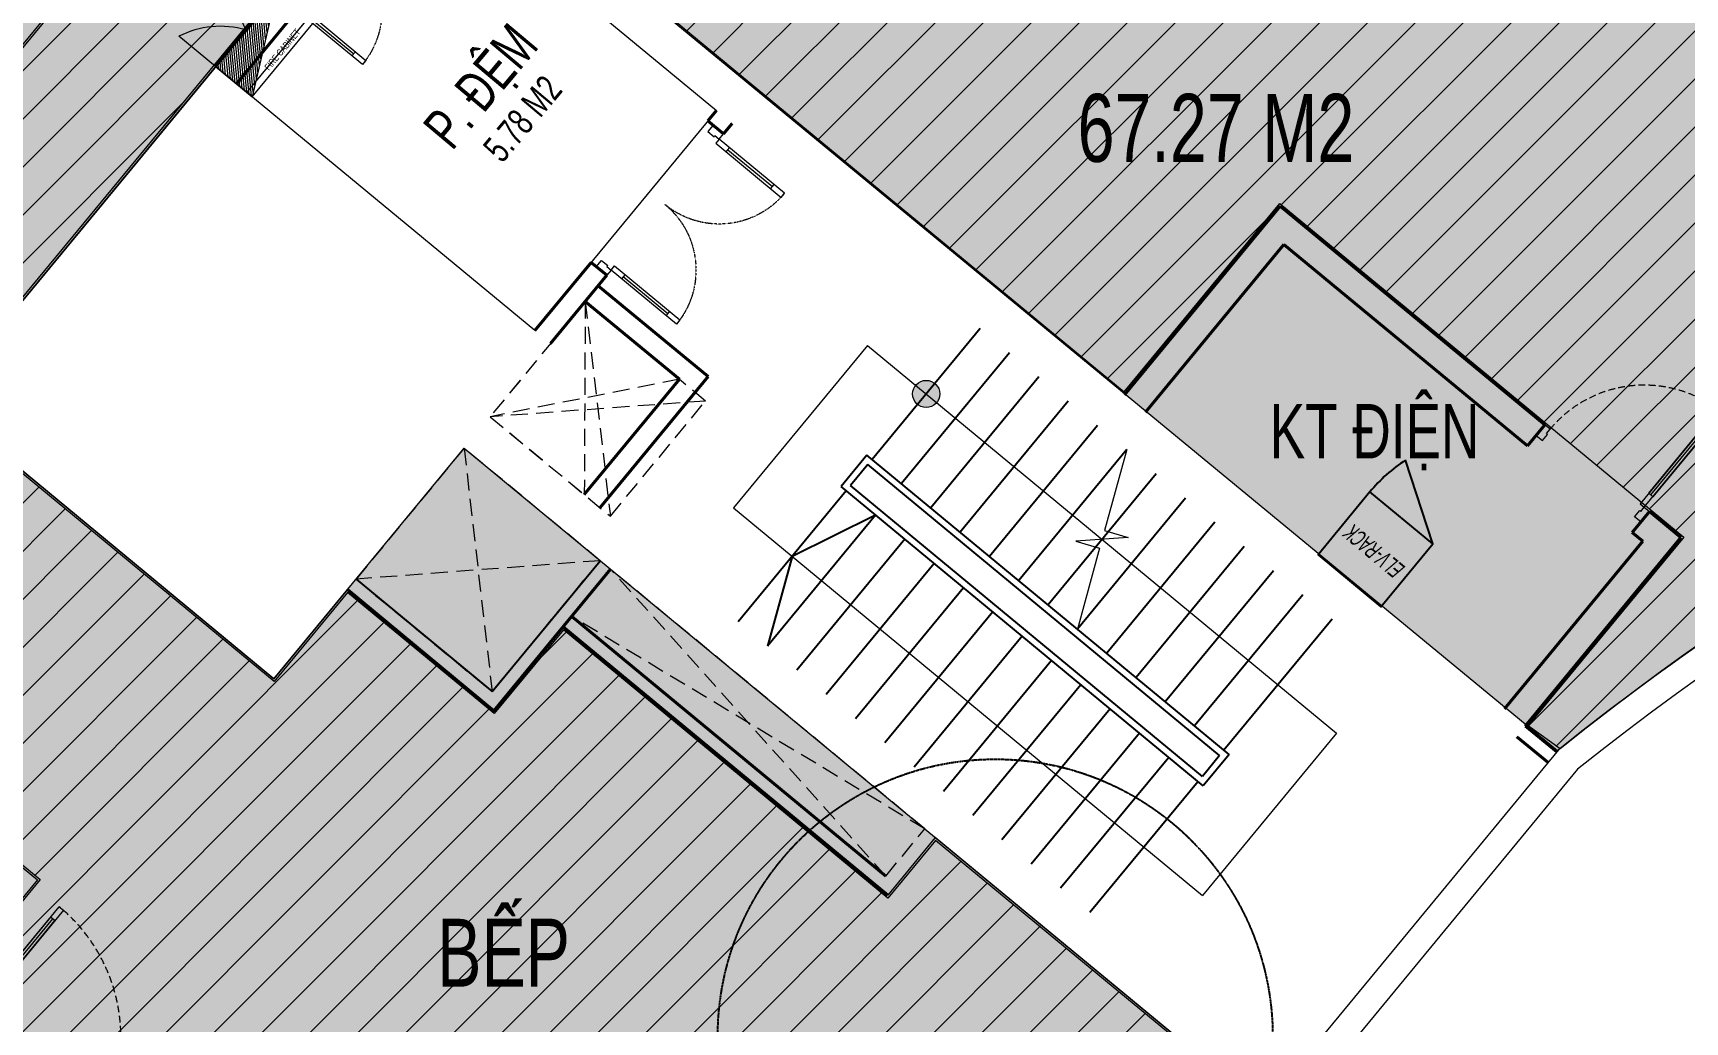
# Model space of a CAD drawing. Header units: millimetres. Extents: x -11451263 to 11578383104, y -507 to 1450429.
# Drawn here: x 12650349 to 12662515, y 1096928 to 1104205 of the extents above; entities that cross this region are included whole.
import ezdxf
from ezdxf.enums import TextEntityAlignment as Align

# ---------------------------------------------------------------- set-up
doc = ezdxf.new("R2010")
doc.units = ezdxf.units.MM
doc.header["$MEASUREMENT"] = 0
for name, pattern in [('CENTER2', [1.125, 0.75, -0.125, 0.125, -0.125]), ('DASH2-1', [3, 2, -1]), ('HIDDEN', [0.375, 0.25, -0.125]), ('HIDDEN2', [0.1875, 0.125, -0.0625]), ('Xref_ST_MBDV Cot vach 30.7.2022$0$HIDDEN', [0.375, 0.25, -0.125])]:
    doc.linetypes.add(name, pattern=pattern)
doc.layers.get('0').update_dxf_attribs({"linetype": 'CONTINUOUS', "lineweight": 13})
doc.layers.get('Defpoints').update_dxf_attribs({"color": 5, "linetype": 'CONTINUOUS', "lineweight": 13})
for name, color, linetype, lineweight in [('CUA', 37, 'CONTINUOUS', 13), ('DO DIEN TICH THONG THUY', 141, 'CONTINUOUS', 13), ('KT-Chu viet', 255, 'CONTINUOUS', 20), ('KT-Kich thuoc', 159, 'CONTINUOUS', 18), ('KT-lomo nuoc', 3, 'HIDDEN', 5), ('KT-Net cat', 1, 'CONTINUOUS', 40), ('KT-Net cua', 87, 'CONTINUOUS', 9), ('KT-Net manh', 251, 'CONTINUOUS', 13), ('KT-Net thay', 7, 'CONTINUOUS', 25), ('KT-Net to mau', 159, 'CONTINUOUS', 18), ('SPE-MEP-Fire', 10, 'CONTINUOUS', 0), ('SPE-MEP-HVAC', 140, 'CONTINUOUS', 0)]:
    doc.layers.add(name, color=color, linetype=linetype, lineweight=lineweight)
for name, color, linetype in [('KT-KT', 1, 'CONTINUOUS'), ('KT-Text', 7, 'CONTINUOUS'), ('NDT Thoat nuoc rua', 3, 'CENTER2'), ('SPE-MEP-E-SLAB TEXT', 6, 'CONTINUOUS'), ('SPE-MEP-Electric', 2, 'CONTINUOUS'), ('SPE-MEP-Updated-22 07 22', 7, 'CONTINUOUS')]:
    doc.layers.add(name, color=color, linetype=linetype)
doc.styles.add('Arial', font='arial.ttf')
doc.styles.add('Xref_ST_MBDV Cot vach 30.7.2022$0$Arial', font='arial.ttf', dxfattribs={"width": 0.7})
pattern_1 = [(45, (0, 0), (-176.7766952966369, 176.7766952966369), [])]

# ---------------------------------------------------------------- blocks, each defined once
blk = doc.blocks.new('thangbo3')
at = {"layer": 'KT-Net manh'}
h = blk.add_hatch(color=256, dxfattribs=at)
edge = h.paths.add_edge_path(flags=0)
edge.add_arc((1765.531575514004, -26414.81687336601), 99.99999999995292, 270.0000553393896, 630.0000553393896)
blk.add_hatch(color=256, dxfattribs=at).paths.add_polyline_path([(1670.42589403037, -26383.91526579205), (1670.425953730009, -26445.71866466291), (1706.753128422424, -26495.7186295744), (1765.53167209588, -26514.8168733744), (1824.310178881511, -26495.71851602942), (1860.63725698553, -26445.71848094091), (1860.637197284028, -26383.91508207936), (1824.31002259627, -26333.91511716228), (1765.531478929333, -26314.81687336694), (1706.752972139046, -26333.91523070354)], flags=0)
for p, q in [((1205.531575491652, -26414.8168732943), (1205.531575191766, -27964.8168729404)), ((1205.531575491652, -26414.81687329337), (5685.531575484201, -26414.81687415671)), ((5685.531575484201, -26414.81687415671), (5685.531575184315, -27964.81687380653)), ((1205.531575190835, -27964.81687293947), (5685.531575186178, -27964.81687380653))]:
    blk.add_line(p, q, dxfattribs=at)
blk.add_lwpolyline([(3165.531575600617, -25789.81687384658), (3417.531575496309, -26352.31687373575), (3585.531575510278, -26282.31687376555), (3305.531575456262, -26547.3168736808), (3473.531575475819, -26477.31687371153), (3725.531575361267, -27039.81687358301)], dxfattribs=at)
blk.add_circle((1765.531575482339, -26414.81687340047), 99.99999999995293, dxfattribs=at)
at = {"layer": 'KT-Net thay'}
for p, q in [((1765.531575602479, -25789.81687363517), (1765.531575360335, -27039.8168732794)), ((2045.531575600617, -25789.8168736333), (2045.531575360335, -27039.81687327754)), ((2325.531575601548, -25789.81687368825), (2325.531575358473, -27039.81687333249)), ((2605.531575603411, -25789.81687374134), (2605.531575359404, -27039.8168733865)), ((2885.531575601548, -25789.81687379535), (2885.531575361267, -27039.81687343773)), ((3165.531575600617, -25789.8168738503), (3165.531575362198, -27039.81687349174)), ((3445.531575600617, -25789.81687390432), (3445.531575360335, -27039.81687354762)), ((3725.531575601548, -25789.81687395927), (3725.531575360335, -27039.81687360071)), ((4005.531575601548, -25789.81687401235), (4005.531575358473, -27039.81687365472)), ((4285.531575599685, -25789.81687406637), (4285.531575360335, -27039.81687370781)), ((4565.531575600617, -25789.81687412038), (4565.531575361267, -27039.81687376276)), ((4845.531575600617, -25789.81687417533), (4845.531575362198, -27039.81687381584)), ((5125.531575600617, -25789.81687422935), (5125.531575358473, -27039.81687387358)), ((1715.531575366855, -27039.81687321328), (1715.53157530725, -27339.81687321607)), ((5175.531575365923, -27039.81687388197), (1715.531575366855, -27039.81687321328)), ((5125.531575358473, -27089.81687387265), (1765.531575358473, -27089.81687322352)), ((1765.531575358473, -27089.81687322352), (1765.53157532122, -27289.81687322631)), ((5125.531575358473, -27089.81687387265), (5125.531575319357, -27289.81687387545)), ((5175.531575365923, -27039.81687388197), (5175.531575309113, -27339.81687388476)), ((5175.531575309113, -27339.81687388476), (1715.53157530725, -27339.81687321607)), ((5125.531575318426, -27289.81687387545), (1765.531575320289, -27289.81687322538)), ((1765.531575310044, -27339.81687328219), (1765.531575068831, -28589.81687292363)), ((2045.531575310044, -27339.81687328033), (2045.531575066969, -28589.8168729227)), ((2325.531575308181, -27339.81687333435), (2325.531575069763, -28589.81687297579)), ((2605.531575308181, -27339.81687338836), (2605.5315750679, -28589.81687303074)), ((2885.531575309113, -27339.81687344331), (2885.5315750679, -28589.81687308475)), ((3165.531575310044, -27339.8168734964), (3165.531575066969, -28589.8168731397)), ((3445.531575310044, -27339.81687355042), (3445.531575068831, -28589.81687319279)), ((3725.531575310044, -27339.81687360443), (3725.5315750679, -28589.81687324774)), ((4005.531575310044, -27339.81687365752), (4005.5315750679, -28589.81687330175)), ((4285.531575310975, -27339.81687371153), (4285.531575066037, -28589.8168733567)), ((4565.531575309113, -27339.81687376648), (4565.531575066969, -28589.81687341165)), ((4845.531575310044, -27339.81687382143), (4845.531575066969, -28589.81687346473)), ((5125.531575310044, -27339.81687387545), (5125.531575065106, -28589.81687351968))]:
    blk.add_line(p, q, dxfattribs=at)
blk.add_lwpolyline([(2045.531575308181, -27339.81687328126), (1765.531575189903, -27964.81687304843), (2045.5315750679, -28589.81687292363)], dxfattribs=at)
blk = doc.blocks.new('*U158')
for p, q in [((-1260.000000000004, 525.000000000002), (-1300.000000000004, 525.000000000002)), ((-1280.000000000004, 100.0000000000002), (-1280.000000000004, 525.000000000002)), ((-90.00000000000001, 525.0000000000018), (-50.00000000000001, 525.0000000000018)), ((-70, 100), (-70.00000000000001, 525.0000000000018)), ((-1260.000000000004, 100.0000000000002), (-1300.000000000004, 100.0000000000002)), ((-90, 100), (-50, 100))]:
    blk.add_line(p, q)
for points in [[(-1300.000000000004, 1.776356839400256e-13), (-1260.000000000004, 1.776356839400256e-13), (-1260.000000000004, 625.000000000002), (-1300.000000000004, 625.000000000002)], [(-50, 0), (-90, 0), (-90.00000000000001, 625.0000000000018), (-49.99999999999979, 625.0000000000018)], [(-1350.000000000004, -99.99999998255878), (-1290.000000000004, -99.99999998255875), (-1290.000000000004, -39.99999999999982), (-1300.000000000004, -39.99999999999982), (-1300.000000000004, 1.776356839400256e-13), (-1350.000000000004, 2.060573933704296e-13)], [(0, -99.99999998255892), (-60, -99.99999998255889), (-60, -40), (-50, -40), (-50, 0), (0, 0)]]:
    blk.add_lwpolyline(points, close=True)
at = {"linetype": 'HIDDEN2'}
for centre, radius, start, end in [((-1300.000000001012, -1.091216006443577e-09), 625.00000000124, 7.016709298534867e-15, 89.99996073224838), ((-49.99999999983451, -2.645705876602741e-10), 625.0000000004187, 90.00003926775162, 180)]:
    blk.add_arc(centre, radius, start, end, dxfattribs=at)
blk = doc.blocks.new('*U146')
for p, q in [((-1260.000000000004, 525.000000000002), (-1300.000000000004, 525.000000000002)), ((-1280.000000000004, 100.0000000000002), (-1280.000000000004, 525.000000000002)), ((-90.00000000000001, 525.0000000000018), (-50.00000000000001, 525.0000000000018)), ((-70, 100), (-70.00000000000001, 525.0000000000018)), ((-1260.000000000004, 100.0000000000002), (-1300.000000000004, 100.0000000000002)), ((-90, 100), (-50, 100))]:
    blk.add_line(p, q)
for points in [[(-1300.000000000004, 1.776356839400256e-13), (-1260.000000000004, 1.776356839400256e-13), (-1260.000000000004, 625.000000000002), (-1300.000000000004, 625.000000000002)], [(-50, 0), (-90, 0), (-90.00000000000001, 625.0000000000018), (-49.99999999999979, 625.0000000000018)], [(-1350.000000000004, -99.99999998255878), (-1290.000000000004, -99.99999998255875), (-1290.000000000004, -39.99999999999982), (-1300.000000000004, -39.99999999999982), (-1300.000000000004, 1.776356839400256e-13), (-1350.000000000004, 2.060573933704296e-13)], [(0, -99.99999998255892), (-60, -99.99999998255889), (-60, -40), (-50, -40), (-50, 0), (0, 0)]]:
    blk.add_lwpolyline(points, close=True)
at = {"linetype": 'HIDDEN2'}
for centre, radius, start, end in [((-1300.000000001012, -1.091216006443577e-09), 625.00000000124, 7.016709298534867e-15, 89.99996073224838), ((-49.99999999983451, -2.645705876602741e-10), 625.0000000004187, 90.00003926775162, 180)]:
    blk.add_arc(centre, radius, start, end, dxfattribs=at)
blk = doc.blocks.new('lyuyjtgj')
at = {"layer": 'Defpoints', "ltscale": 0.5}
blk.add_lwpolyline([(11706924.6562045, 1103767.844123866), (11708261.86719196, 1105387.062075539), (11710382.27395077, 1103635.96314557), (11709395.30507111, 1102440.850503527), (11709395.30268353, 1102440.839869287), (11709045.06059223, 1102016.734558169)], close=True, dxfattribs=at)
at = {"layer": 'KT-Net cat', "ltscale": 0.5}
for p, q in [((11708030.55034177, 1105578.092216494), (11707966.87366922, 1105500.986647572)), ((11707966.87366922, 1105500.986647572), (11708121.08490433, 1105373.633222146)), ((11708184.76157688, 1105450.738791069), (11708121.08490433, 1105373.633222146)), ((11707107.2380476, 1104460.060810621), (11707261.4492827, 1104332.707385194)), ((11710318.60791449, 1103558.877200777), (11710434.2734553, 1103463.356258669)), ((11710497.92999957, 1103540.437454422), (11710434.2734553, 1103463.356258669)), ((11709458.95923901, 1102517.92107861), (11709045.06059633, 1102016.734552355)), ((11709458.95923901, 1102517.921078609), (11709574.61766419, 1102422.406008131)), ((11709574.61766418, 1102422.406008136), (11709160.71902266, 1101921.219483285)), ((11710320.98246969, 1101677.230318031, 2.677769264983719e-08), (11709511.37920982, 1102345.831074076, 2.677769264983719e-08)), ((11710109.81032481, 1101657.085845468, 2.677769264983719e-08), (11709415.86412821, 1102230.1726581, 2.677769264983719e-08)), ((11709409.37453007, 1100808.913622705, 2.186361123721579e-09), (11710109.81032481, 1101657.085845468, 2.186361123586054e-09)), ((11709525.0340717, 1100713.399904163, 2.186361123721579e-09), (11710320.98246969, 1101677.23031803, 2.186361123640264e-09))]:
    blk.add_line(p, q, dxfattribs=at)
at = {"layer": 'KT-Net cat'}
for p, q in [((11706693.33934393, 1103958.874276002), (11707107.2380476, 1104460.060810621)), ((11707261.44922681, 1104332.707344697), (11706847.55059, 1103831.520838284))]:
    blk.add_line(p, q, dxfattribs=at)
at = {"layer": 'KT-Net cat', "extrusion": (-3.617895632557579e-08, -4.38237981247498e-08, 0.9999999999999983)}
blk.add_line((11710318.60791449, 1103558.877200777), (11710382.27633835, 1103635.973779809), dxfattribs=at)
at = {"layer": 'CUA', "xscale": -0.9999999999999991, "rotation": 230.4488274522181}
for name, p in [('*U158', (11708121.08484844, 1105373.633181649)), ('*U146', (11710434.25329419, 1103463.331840528))]:
    blk.add_blockref(name, p, dxfattribs=at)
at = {"layer": 'KT-Text', "style": 'Arial', "width": 0.7}
blk.add_text('P. ĐỆM', height=300, rotation=50.00000003223495, dxfattribs=at).set_placement((11708759.83894231, 1103719.092610716), align=Align.CENTER)
at = {"layer": 'KT-Text', "color": 1, "style": 'Arial', "width": 0.7}
blk.add_text('5.78 M2', height=200, rotation=50.00000003223495, dxfattribs=at).set_placement((11709031.03732229, 1103511.354161655), align=Align.CENTER)
blk = doc.blocks.new('*U447')
at = {"linetype": 'HIDDEN', "ltscale": 500}
for p, q in [((206.4141069947102, 1791.617486081663), (0, 0)), ((-795.9589155122114, 963.8202139489626), (1002.373022506921, 827.7972721327001))]:
    blk.add_line(p, q, dxfattribs=at)
blk.add_lwpolyline([(-795.9589155122114, 963.8202139489626), (206.4141069947102, 1791.617486081663), (1002.373022506921, 827.7972721327001), (0, 0)], close=True, dxfattribs=at)
blk = doc.blocks.new('*U443')
at = {"linetype": 'HIDDEN', "ltscale": 500}
for p, q in [((-6.495149784278965, 1421.254457495122), (0, 0)), ((-700.4457038275323, 848.1640383263302), (693.9505540432529, 573.090419168792))]:
    blk.add_line(p, q, dxfattribs=at)
blk.add_lwpolyline([(-700.4457038275323, 848.1640383263302), (-6.495149784278965, 1421.254457495122), (693.9505540432529, 573.090419168792), (0, 0)], close=True, dxfattribs=at)
blk = doc.blocks.new('*U407')
blk.add_line((121.679316384628, 9.702781259493577), (661.4186362111459, 455.4397739562537))
for points in [[(31.83835662038018, -38.5528085580479), (725.7889106790897, 534.5376106202336), (751.2595959753938, 503.695363773795), (57.30904191668446, -69.39505540448613)], [(108.943973736476, 25.12390468271269), (134.4146590327802, -5.718342163725538), (674.1539788592981, 440.0186505330344), (648.683293562994, 470.8608973794728)], [(-77.1056171164737, -63.67671324107266), (-38.89958917201727, -109.9400835107301), (7.36378109801808, -71.73405556596163), (0.9961097739419529, -64.02349385435207), (31.83835662038018, -38.5528085580479), (0, 0)], [(559.661515302568, -834.7328844158777), (521.4554873581117, -788.4695141462204), (567.7188576281472, -750.2634862014518), (574.0865289522233, -757.9740479130613), (604.9287757986616, -732.503362616757), (636.767132419042, -771.0561711748048)]]:
    blk.add_lwpolyline(points, close=True)
at = {"linetype": 'Xref_ST_MBDV Cot vach 30.7.2022$0$HIDDEN', "ltscale": 200}
blk.add_arc((31.83835662038018, -38.5528085580479), 900.0000000179598, 309.5511729400348, 39.55117294003065, dxfattribs=at)
blk = doc.blocks.new('*U446')
at = {"linetype": 'HIDDEN', "ltscale": 500}
for p, q in [((186.2707511822998, 1580.443990546321), (0, 0)), ((-700.4438456507462, 848.161788275087), (886.7145968330456, 732.2822022712345))]:
    blk.add_line(p, q, dxfattribs=at)
blk.add_lwpolyline([(-700.4438456507462, 848.161788275087), (186.2707511822998, 1580.443990546321), (886.7145968330456, 732.2822022712345), (0, 0)], close=True, dxfattribs=at)
blk = doc.blocks.new('*U408')
at = {"layer": 'KT-lomo nuoc', "ltscale": 500}
for p, q in [((-1910.403885862647, -2313.221091391016), (-346.9703614812697, 286.5418646161431)), ((-2257.374247343916, -2026.669929722532), (0, -0.009297052340116352))]:
    blk.add_line(p, q, dxfattribs=at)
blk.add_lwpolyline([(-1910.403885862647, -2313.221091391016), (-2257.374247343916, -2026.669929722532), (-346.9703614812697, 286.5418646161431), (0, -0.009297052340116352)], close=True, dxfattribs=at)
blk = doc.blocks.new('*U414')
blk.add_line((-70.21474843352007, -99.84933200786816), (-72.4713043356196, -1149.846907221234))
for points in [[(-1349.56706272934, 202.9005991891624), (-1289.567201288536, 202.7716531376138), (-1289.911056942221, 42.7722477354973), (-1299.911033849021, 42.79373874408874), (-1299.996997883387, 2.793831116885459), (-1349.996882417391, 2.901286159842631)], [(0.4298196880506566, 199.9993130293198), (-59.57004175275415, 200.1282590808684), (-59.91389740643922, 40.12885367875192), (-49.91392049963838, 40.10736267016048), (-49.9998845340042, 0.1074550429572003), (0, 0)], [(-49.9998845340042, 0.1074550429572003), (-52.68626060793235, -1249.889658306426), (-92.68616823513571, -1249.80369427206), (-89.99979216120732, 0.1934190773229632)], [(-50.21479461991862, -99.89231402505102), (-90.21470224712175, -99.80634999068526), (-92.47125814922128, -1149.803925204052), (-52.47135052201793, -1149.889889238417)]]:
    blk.add_lwpolyline(points, close=True)
at = {"linetype": 'Xref_ST_MBDV Cot vach 30.7.2022$0$HIDDEN', "ltscale": 200}
blk.add_arc((-49.9998845340042, 0.1074550429572003), 1249.99999999928, 179.8768654962375, 269.8768654962319, dxfattribs=at)
blk = doc.blocks.new('Fire cabinet 700x350')
at = {"layer": 'SPE-MEP-Fire'}
h = blk.add_hatch(dxfattribs=at)
h.set_pattern_fill('ANSI31', color=256, scale=5)
h.set_pattern_definition([(45, (0, 0), (-11.22532015133644, 11.22532015133644), [])])
edge = h.paths.add_edge_path()
edge.add_line((349.5275276559114, 349.9732361328788), (-350, 0))
edge.add_line((-350, 1.4210854715202e-14), (-350, 350))
edge.add_line((-350, 350), (350, 349.9999627792276))
for p, q in [((-350, 350.0000000000001), (-349.9999999999999, 700)), ((350.0000000000001, 349.9999999999999), (350.0000000000002, 699.9999999999999))]:
    blk.add_line(p, q, dxfattribs=at)
blk.add_lwpolyline([(350, 350), (-350, 350), (-350, 1.4210854715202e-14), (350, 1.4210854715202e-14)], close=True, dxfattribs=at)
blk.add_lwpolyline([(349.5275276559114, 349.9732361328788), (-350, 1.4210854715202e-14), (-350, 350), (350, 349.9999627792276)], dxfattribs=at)
for centre, radius, start, end in [((-619.2980121873396, 80.70198781266089), 675.3158129847415, 23.50152287490321, 66.49847712509668), ((619.2980121873395, 80.70198781266089), 675.3158129847413, 113.5015228749033, 156.4984771250968)]:
    blk.add_arc(centre, radius, start, end, dxfattribs=at)
at = {"color": 1, "width": 0.7}
blk.add_text('FIRE CABINET', height=50, dxfattribs=at).set_placement((-124.2170357139903, 25.00000000000002))
blk = doc.blocks.new('WWW')
at = {"layer": 'Defpoints', "linetype": 'DASH2-1', "lineweight": 13, "ltscale": 1000, "flags": 128}
blk.add_lwpolyline([(11429816.83619249, 1022160.11654377), (11450185.49670112, 1019986.391927242), (11488615.66733754, 1021167.255579472), (11491469.21243858, 1024811.360972404), (11462655.78743005, 1159053.890039921), (11457975.31629252, 1176930.890178204), (11455625.97722399, 1177744.852323532), (11446686.1578691, 1170981.351434231), (11423166.61122441, 1153069.948107719), (11399484.09766066, 1135982.713739872, 0.6848770391193201), (11429816.83619249, 1022160.116543293)], format="xyb", dxfattribs=at)
blk = doc.blocks.new('l5 hatch n')
at = {"true_color": 0xf1f36d}
h = blk.add_hatch(color=51, dxfattribs=at)
h.dxf.hatch_style = 1
edge = h.paths.add_edge_path()
edge.add_line((12656298.80134766, 1109535.557435368), (12653221.62198788, 1105809.459323321))
edge.add_line((12653221.62198788, 1105809.459323321), (12649655.68752882, 1101491.492040846))
edge.add_line((12649655.68752882, 1101491.492040846), (12652123.06419075, 1099453.839752336))
edge.add_line((12652123.06419075, 1099453.839752336), (12653523.9519049, 1101150.163338106))
edge.add_line((12653523.9519049, 1101150.163338106), (12659406.68150398, 1096292.068830307))
edge.add_line((12659406.68150398, 1096292.068830307), (12653633.6088363, 1089295.89890154))
edge.add_arc((12644815.77868873, 1100363.76897565), 14151.03800040059, 285.2089487290357, 308.54451609283365, ccw=False)
edge.add_line((12648528.16053081, 1086708.363542365), (12639997.49780938, 1083466.374458999))
edge.add_arc((12638541.68254624, 1087297.068728429), 4098.001545417509, 185.0009522752696, 290.80877027961463, ccw=False)
edge.add_arc((12696752.90760365, 1084935.442649985), 62325.86542817719, 168.3731970776644, 178.1570554483237, ccw=False)
edge.add_arc((12696843.70367224, 1084920.722239567), 62417.76527470844, 161.7911481637545, 168.3767589851651, ccw=False)
edge.add_arc((12644152.25847912, 1102453.095281032), 6888.964314798, 146.5663284402962, 163.3658190839157, ccw=False)
edge.add_line((12638403.25095712, 1106248.716685041), (12646045.28472279, 1115493.601350392))
edge.add_arc((12646662.25335985, 1114983.600920159), 800.4690737037384, 50.484602841932826, 140.4220835182263, ccw=False)
edge.add_line((12647171.58027014, 1115601.125685986), (12648430.3880579, 1114561.554957429))
edge.add_arc((12648856.735912, 1115077.816125907), 669.5506603502787, 230.4488270478515, 324.9010922184792)
edge.add_line((12649404.53593456, 1114692.831422233), (12653634.7882432, 1119815.209846795))
edge.add_arc((12652784.47813034, 1120517.427843955), 1102.786200299066, 320.4488276841646, 392.3574911413926)
edge.add_arc((12656621.19350976, 1122948.29038935), 3439.182273536708, 132.6961391522161, 212.3574911413992, ccw=False)
edge.add_line((12654289.04911451, 1125475.952793689), (12666004.72675876, 1139669.725482965))
edge.add_line((12666004.72675876, 1139669.725482965), (12667791.13812613, 1141343.918540631))
edge.add_arc((12671647.26861477, 1137229.318191882), 5639.120354746039, 51.52005292279148, 133.1426992224218, ccw=False)
edge.add_line((12675156.15877705, 1141643.768124132), (12685404.16517224, 1133183.793658648))
edge.add_arc((12688605.27885574, 1138819.223067315), 6481.141368215428, 240.4019661416034, 283.60976593788)
edge.add_arc((12688605.27885575, 1138819.223067312), 6481.141368212295, 283.6097659378702, 344.3508600315127)
edge.add_line((12694846.17450415, 1137070.96252022), (12699656.29223404, 1154126.535119132))
edge.add_line((12699656.29223404, 1154126.535119132), (12700718.70818416, 1157886.349665378))
edge.add_arc((12703605.66459206, 1157070.578435883), 2999.999999998468, 74.1697540422137, 164.2212270996967, ccw=False)
edge.add_line((12704424.02905953, 1159956.800810957), (12708354.93456482, 1158842.225087786))
edge.add_line((12708354.93456482, 1158842.225087786), (12707538.30266055, 1155962.113147489))
edge.add_line((12707538.30266055, 1155962.113147489), (12717047.34468338, 1153265.030596474))
edge.add_line((12717047.34468338, 1153265.030596474), (12716133.74354226, 1150042.01286954))
edge.add_line((12716133.74354226, 1150042.01286954), (12718927.12437144, 1149252.683279211))
edge.add_line((12718927.12437144, 1149252.683279211), (12710153.50368851, 1118203.468706878))
edge.add_line((12710153.50368851, 1118203.468706878), (12688240.19109857, 1124395.544198849))
edge.add_arc((12687913.88261041, 1123240.761634654), 1200.000000004759, 74.2212272805186, 140.4475101563667)
edge.add_line((12686988.63276804, 1124004.903459972), (12684675.03587604, 1121203.387725945))
edge.add_line((12684675.03587604, 1121203.387725945), (12673533.34863237, 1130404.611428166))
edge.add_line((12673533.34863237, 1130404.611428166), (12668249.36014265, 1124006.272497059))
edge.add_line((12668249.36014265, 1124006.272497059), (12674302.07586798, 1119007.712615399))
edge.add_line((12674302.07586798, 1119007.712615399), (12672391.77459775, 1116694.544181657))
edge.add_line((12672391.77459775, 1116694.544181657), (12666338.98353315, 1121693.166096698))
edge.add_line((12666338.98353315, 1121693.166096698), (12662391.073776, 1116912.579542304))
edge.add_line((12662391.073776, 1116912.579542304), (12670022.46730101, 1110610.288206432))
edge.add_line((12670022.46730101, 1110610.288206432), (12668112.16612281, 1108297.119984699))
edge.add_line((12668112.16612281, 1108297.119984699), (12660417.05188652, 1114522.341950322))
edge.add_line((12660417.05188652, 1114522.341950322), (12656298.80134766, 1109535.557435368))
at = {"true_color": 0xd0c825}
h = blk.add_hatch(color=52, dxfattribs=at)
h.dxf.hatch_style = 1
edge = h.paths.add_edge_path()
edge.add_line((12653221.54028233, 1105809.360387622), (12656531.1886069, 1109820.207334183))
edge.add_line((12656531.1886069, 1109820.207334183), (12664318.84109465, 1103388.871476878))
edge.add_line((12664318.84109465, 1103388.871476878), (12674410.01311976, 1115604.937494554))
edge.add_line((12674410.01311976, 1115604.937494554), (12675335.27969686, 1114840.817614503))
edge.add_line((12675335.27969686, 1114840.817614503), (12680975.06869196, 1121667.515478388))
edge.add_line((12680975.06869196, 1121667.515478388), (12677927.34151939, 1124184.202651159))
edge.add_line((12677927.34151939, 1124184.202651159), (12677799.98809209, 1124029.991417601))
edge.add_line((12677799.98809209, 1124029.991417601), (12676049.86904357, 1121908.768906121))
edge.add_line((12676049.86904357, 1121908.768906121), (12673659.44352633, 1123883.112491033))
edge.add_line((12673659.44352633, 1123883.112491033), (12675537.90656697, 1126157.728195926))
edge.add_line((12675537.90656697, 1126157.728195926), (12672260.99307659, 1128863.926375085))
edge.add_line((12672260.99307659, 1128863.926375085), (12673533.3486408, 1130404.611421202))
edge.add_line((12673533.3486408, 1130404.611421202), (12682091.99769846, 1123336.557647576))
edge.add_line((12682091.99769846, 1123336.557647576), (12684675.03587775, 1121203.387728025))
edge.add_line((12684675.03587775, 1121203.387728025), (12686988.61520918, 1124004.88219859))
edge.add_arc((12687913.88261041, 1123240.761634658), 1200.000000000648, 74.22122728038158, 140.4488267477348, ccw=False)
edge.add_line((12688240.19109857, 1124395.544198849), (12691580.75259921, 1123451.597167782))
edge.add_line((12691580.75259921, 1123451.597167782), (12690669.80784393, 1120227.829856598))
edge.add_line((12690669.80784393, 1120227.829856598), (12694134.15711283, 1119248.903353974))
edge.add_line((12694134.15711283, 1119248.903353974), (12693372.76996311, 1116554.409541836))
edge.add_line((12693372.76996311, 1116554.409541836), (12703958.27679706, 1113563.248384622))
edge.add_line((12703958.27679706, 1113563.248384622), (12705630.60536487, 1119481.510609534))
edge.add_line((12705630.60536487, 1119481.510609534), (12707372.40367108, 1118989.328014743))
edge.add_line((12707372.40367108, 1118989.328014743), (12705690.45350248, 1113073.801176439))
edge.add_line((12705690.45350248, 1113073.801176439), (12715219.09126942, 1110380.787888815))
edge.add_line((12715219.09126942, 1110380.787888815), (12716089.37301481, 1113460.651815395))
edge.add_line((12716089.37301481, 1113460.651815395), (12714355.38897377, 1113950.626079463))
edge.add_line((12714355.38897377, 1113950.626079463), (12713104.30842312, 1114304.516252319))
edge.add_line((12713104.30842312, 1114304.516252319), (12712911.8595886, 1114358.953795352))
edge.add_line((12712911.8595886, 1114358.953795352), (12713659.53761279, 1117004.932176647))
edge.add_line((12713659.53761279, 1117004.932176647), (12710099.11893093, 1118011.004948884))
edge.add_line((12710099.11893093, 1118011.004948884), (12719838.06911317, 1152476.45141))
edge.add_line((12719838.06911317, 1152476.45141), (12720126.76474443, 1152394.874253343))
edge.add_line((12720126.76474443, 1152394.874253343), (12720181.07984723, 1152587.357700811))
edge.add_line((12720181.07984723, 1152587.357700811), (12723035.99638287, 1151780.639878468))
edge.add_line((12723035.99638287, 1151780.639878468), (12723488.42942354, 1151652.795231252))
edge.add_line((12723488.42942354, 1151652.795231252), (12723558.59681522, 1151631.781298203))
edge.add_line((12723558.59681522, 1151631.781298203), (12726270.87126423, 1140000.852416429))
edge.add_arc((12722707.27613944, 1139169.839854852), 3659.20648377699, -20.62997097686349, 13.126505347259808, ccw=False)
edge.add_line((12726131.83733227, 1137880.587076103), (12717226.81212441, 1106474.836177157))
edge.add_line((12717226.81212441, 1106474.836177157), (12703088.12013027, 1110483.828320636))
edge.add_line((12703088.12013027, 1110483.828320636), (12703142.49899138, 1110676.293836714))
edge.add_line((12703142.49899138, 1110676.293836714), (12689790.07579277, 1114385.110276036))
edge.add_line((12689790.07579277, 1114385.110276036), (12684557.68933789, 1118705.690776347))
edge.add_line((12684557.68933789, 1118705.690776347), (12682513.49110512, 1120393.785630547))
edge.add_line((12682513.49110512, 1120393.785630547), (12672645.15164835, 1108444.293324454))
edge.add_line((12672645.15164835, 1108444.293324454), (12676732.67152417, 1105069.151408483))
edge.add_line((12676732.67152417, 1105069.151408483), (12675354.21755942, 1103400.068305308))
edge.add_arc((12674378.79474544, 1082968.317322627), 20455.02133668669, 87.26674382541839, 114.3025353969381)
edge.add_arc((12674378.79474545, 1082968.317322573), 20455.02133674201, 114.3025353969195, 128.745856548091)
edge.add_line((12661576.67043913, 1098921.796915812), (12653221.54028233, 1105809.360387622))
for points, elevation in [([(12666338.98353315, 1121693.166096698), (12662391.073776, 1116912.579542304), (12670022.46730101, 1110610.288206432), (12668112.16612281, 1108297.119984699), (12660417.05188652, 1114522.341950322), (12656298.80134766, 1109535.557435368), (12653221.62198788, 1105809.459323321), (12649655.68752882, 1101491.492040846), (12652123.06419075, 1099453.839752336), (12653523.9519049, 1101150.163338106), (12659406.68150398, 1096292.068830307), (12653633.6088363, 1089295.89890154, -0.1021739592070072), (12648528.16053081, 1086708.363542365), (12639997.49780938, 1083466.374458999, -0.4975350428880537), (12634459.28107068, 1086939.836509013, -0.04271608796084382), (12635705.90172683, 1097496.357220447, -0.02874305958942801), (12637551.58374295, 1104425.130361329, -0.07343317512117552), (12638403.25095712, 1106248.716685041), (12646045.28472279, 1115493.601350392, -0.4138940027527035), (12647171.58027014, 1115601.125685986), (12648430.3880579, 1114561.554957429, 0.4371608628123947), (12649404.53593456, 1114692.831422233), (12653634.7882432, 1119815.209846795, 0.3244791483857705)], 3.807828033907247e-10), ([(12675354.21755942, 1103400.068305308, 0.1185161604819281), (12665960.43480624, 1101610.718289732, 0.06310444189968548), (12661576.67043913, 1098921.796915812), (12653221.54028233, 1105809.360387622), (12656531.1886069, 1109820.207334183), (12664318.84109465, 1103388.871476878), (12674410.01311976, 1115604.937494554)], 1.386248028693859e-08)]:
    blk.add_lwpolyline(points, format="xyb", dxfattribs=dict(elevation=elevation))
blk = doc.blocks.new('A$C59794006')
at = {"layer": 'NDT Thoat nuoc rua'}
blk.add_circle((-89397.50025510043, 71508.63173366943, -2.807590978387092e-08), 2043.530517833414, dxfattribs=at)

msp = doc.modelspace()

# ---------------------------------------------------------------- hatches: boundary and pattern name
at = {"layer": 'DO DIEN TICH THONG THUY'}
h = msp.add_hatch(dxfattribs=at)
h.set_pattern_fill('ANSI31', color=256, scale=2000)
h.set_pattern_definition(pattern_1)
edge = h.paths.add_edge_path()
edge.add_line((12648149.48478502, 1099667.647784011), (12647119.40104937, 1100518.318889742))
edge.add_line((12647119.40104937, 1100518.318889742), (12655592.03523952, 1110744.695530844))
edge.add_line((12655592.03523952, 1110744.695530844), (12656594.31193518, 1109916.977809037))
edge.add_line((12656594.31193518, 1109916.977809037), (12668629.48780735, 1124491.249824722))
edge.add_line((12668629.48780735, 1124491.249824722), (12659627.90790428, 1131921.241183753))
edge.add_line((12659627.90790428, 1131921.241183753), (12655265.01974208, 1126634.796996264))
edge.add_line((12655265.01974208, 1126634.796996264), (12657038.76787978, 1125169.969178963))
edge.add_line((12657038.76787978, 1125169.969178963), (12653709.57559864, 1121138.677214825))
edge.add_arc((12652002.72732561, 1120547.5495697), 1806.311966409447, -23.947535354293677, 19.102351050374978, ccw=False)
edge.add_line((12653653.54747023, 1119814.367620872), (12652310.69405365, 1118188.317241698))
edge.add_line((12652310.69405365, 1118188.317241698), (12653312.9983884, 1117360.576713106))
edge.add_line((12653312.9983884, 1117360.576713106), (12652338.74468884, 1116180.860760475))
edge.add_line((12652338.74468884, 1116180.860760475), (12651336.4403538, 1117008.601289543))
edge.add_line((12651336.4403538, 1117008.601289543), (12649416.10236218, 1114683.279493475))
edge.add_arc((12648891.49926653, 1115116.516414403), 680.369486104239, 288.9905051056609, 320.4488276842406, ccw=False)
edge.add_line((12649112.89929525, 1114473.177728402), (12641453.12051299, 1105198.013335501))
edge.add_line((12641453.12051299, 1105198.013335501), (12640296.46787393, 1106153.220485241))
edge.add_line((12640296.46787393, 1106153.220485241), (12639404.99390551, 1105073.741841771))
edge.add_line((12639404.99390551, 1105073.741841771), (12638269.91657423, 1106011.131292871))
edge.add_arc((12643954.20837479, 1102556.836901316), 6651.565456154458, 148.7133160504264, 162.7157194415886)
edge.add_arc((12696844.46896095, 1084920.492423539), 62403.56332524174, 161.6822415965011, 168.3643477719217)
edge.add_line((12635723.30263892, 1097506.506213534), (12635883.30627023, 1097374.376016631))
edge.add_arc((12636644.40488463, 1097451.537528775), 764.9999998625997, -84.87464677233191, 185.788967164622, ccw=False)
edge.add_line((12636712.74618534, 1096689.596280117), (12642053.7656369, 1092286.390847547))
edge.add_line((12642053.7656369, 1092286.390847547), (12648149.48478502, 1099667.647784011))
h = msp.add_hatch(dxfattribs=at)
h.set_pattern_fill('ANSI31', color=256, scale=2000)
h.set_pattern_definition(pattern_1)
h.paths.add_polyline_path([(12655609.47036912, 1110561.6875258), (12647318.69903616, 1100522.333128375), (12650402.97830329, 1097975.485584968), (12649575.18053081, 1096973.111978097), (12653484.4353756, 1093744.702642286), (12654312.23256661, 1094747.075589096), (12655491.94851924, 1093772.821889533), (12654664.15123736, 1092770.448832687), (12655744.83422326, 1091877.980233801), (12659385.64412635, 1096290.141006173), (12656995.88566089, 1098263.657545245), (12656645.57899605, 1097839.466361011), (12654255.21868259, 1099813.515644513), (12653745.81384256, 1099196.665302052), (12652666.33040733, 1100088.119920448), (12652125.07852621, 1099432.722402295), (12649634.56717278, 1101489.480197976), (12656511.53168103, 1109816.740812164)])
h = msp.add_hatch(dxfattribs=at)
h.set_pattern_fill('ANSI31', color=256, scale=2000)
h.set_pattern_definition(pattern_1)
edge = h.paths.add_edge_path()
edge.add_arc((12674377.46947653, 1082961.623652568), 20461.74192514111, 103.74149263415097, 128.6562426243401, ccw=False)
edge.add_line((12669516.95326489, 1102837.696322174), (12664704.07038232, 1106812.355733174))
edge.add_line((12664704.07038232, 1106812.355733174), (12662857.44568487, 1104576.292846566))
edge.add_line((12662857.44568487, 1104576.292846566), (12656689.0101766, 1109670.418518255))
edge.add_line((12656689.0101766, 1109670.418518255), (12653396.94933294, 1105684.038460228))
edge.add_line((12653396.94933294, 1105684.038460228), (12658385.68768908, 1101564.204526509))
edge.add_line((12658385.68768908, 1101564.204526509), (12659531.84163953, 1102952.073076278))
edge.add_line((12659531.84163953, 1102952.073076278), (12662506.59562518, 1100495.409559519))
edge.add_line((12662506.59562518, 1100495.409559519), (12661361.14389264, 1099108.391323869))
edge.add_line((12661361.14389264, 1099108.391323869), (12661596.11499489, 1098940.355148709))
h = msp.add_hatch(dxfattribs=at)
h.set_pattern_fill('ANSI31', color=256, scale=2000)
h.set_pattern_definition(pattern_1)
edge = h.paths.add_edge_path()
edge.add_line((12648149.48478502, 1099667.647784011), (12642053.7656369, 1092286.390847547))
edge.add_line((12642053.7656369, 1092286.390847547), (12643045.33066999, 1091468.931824967))
edge.add_line((12643045.33066999, 1091468.931824967), (12643874.41791191, 1092472.866884032))
edge.add_line((12643874.41791191, 1092472.866884032), (12645054.11389007, 1091498.629680136))
edge.add_line((12645054.11389007, 1091498.629680136), (12644228.32772642, 1090495.164185348))
edge.add_line((12644228.32772642, 1090495.164185348), (12647678.17891996, 1087658.206977215))
edge.add_arc((12648442.93798826, 1087710.672640568), 766.5566374264039, -82.73975902771059, 183.924580218235, ccw=False)
edge.add_line((12648539.81256204, 1086950.261965119), (12648716.83697126, 1086804.846891779))
edge.add_line((12648716.83697126, 1086804.846891779), (12649345.83155012, 1086973.242172002))
edge.add_arc((12644815.7792764, 1100363.768552509), 14136.03800043349, 288.6908210430677, 308.5381789989132)
edge.add_line((12653623.03968889, 1089306.656163811), (12655599.38934473, 1091699.801928181))
edge.add_line((12655599.38934473, 1091699.801928181), (12648249.0081221, 1097770.022546448))
edge.add_line((12648249.0081221, 1097770.022546448), (12649140.35470636, 1098849.360510418))
edge.add_line((12649140.35470636, 1098849.360510418), (12648149.48478502, 1099667.647784011))

# ---------------------------------------------------------------- linework, layer by layer
at = {"layer": 'DO DIEN TICH THONG THUY', "elevation": 1.297363596861798e-08}
msp.add_lwpolyline([(12655607.46063179, 1110582.810589076), (12647297.58126824, 1100520.318140522), (12650381.86046372, 1097973.470656276), (12649554.06318103, 1096971.097642488), (12653486.44971142, 1093723.585292754), (12654314.24690242, 1094725.958239565), (12655470.83116971, 1093770.807553719), (12654643.03388803, 1092768.434497123), (12655746.85310888, 1091856.859126451), (12659406.75701235, 1096292.159200713), (12656993.87113767, 1098284.7748769), (12656643.5645577, 1097860.583795435), (12654253.20419842, 1099834.633116783), (12653743.79923567, 1099217.782625725), (12652664.3159491, 1100109.237121353), (12652123.06419075, 1099453.839751859), (12649655.68452235, 1101491.494533439), (12656532.64908971, 1109818.755219211), (12655607.45590296, 1110582.804862897)], dxfattribs=at)
msp.add_lwpolyline([(12655609.47036912, 1110561.6875258), (12647318.69903616, 1100522.333128375), (12650402.97830329, 1097975.485584968), (12649575.18053081, 1096973.111978097), (12653484.4353756, 1093744.702642286), (12654312.23256661, 1094747.075589096), (12655491.94851924, 1093772.821889533), (12654664.15123736, 1092770.448832687), (12655744.83422326, 1091877.980233801), (12659385.64412635, 1096290.141006173), (12656995.88566089, 1098263.657545245), (12656645.57899605, 1097839.466361011), (12654255.21868259, 1099813.515644513), (12653745.81384256, 1099196.665302052), (12652666.33040733, 1100088.119920448), (12652125.07852621, 1099432.722402295), (12649634.56717278, 1101489.480197976), (12656511.53168103, 1109816.740812164)], close=True, dxfattribs=at)
at = {"layer": 'DO DIEN TICH THONG THUY'}
msp.add_lwpolyline([(12661596.11499489, 1098940.355148709, -0.109141392156277), (12669516.95326489, 1102837.696322174), (12664704.07038232, 1106812.355733174), (12662857.44568487, 1104576.292846566), (12656689.0101766, 1109670.418518255), (12653396.94933294, 1105684.038460228), (12658385.68768908, 1101564.204526509), (12659531.84163953, 1102952.073076278), (12662506.59562518, 1100495.409559519), (12661361.14389264, 1099108.391323869)], format="xyb", close=True, dxfattribs=at)
at = {"layer": 'KT-KT'}
for p, q in [((12653730.36638636, 1099358.566548059), (12654526.30993566, 1100322.385599732)), ((12652727.99594179, 1100186.346708636), (12653730.36638636, 1099358.566548059))]:
    msp.add_line(p, q, dxfattribs=at)
at = {"layer": 'KT-Net cat'}
for p, q in [((12658387.70208554, 1101543.087250675, -2.323729073860892e-08), (12659533.85597714, 1102930.95572505, 1.20578977113098e-08)), ((12659533.85597714, 1102930.95572505, 1.205789771128269e-08), (12661483.10525287, 1101321.19249627, 1.154223075673372e-08)), ((12658541.91331959, 1101415.733823968, -2.323729072315904e-08), (12659560.71378466, 1102649.391064523, 8.136117918820275e-09)), ((12659560.71378466, 1102649.391064522, 8.136117918874485e-09), (12661355.75182639, 1101166.981262037, 8.136118165723168e-09)), ((12661355.75182639, 1101166.981262032, 8.13611828236004e-09), (12661483.10525287, 1101321.192496264)), ((12662126.80799755, 1100530.214129627, 8.13611828236004e-09), (12662254.16142403, 1100684.425363859)), ((12662254.16142403, 1100684.425363861, 1.133825059241228e-08), (12662485.4782756, 1100493.395223951, 1.127705654305569e-08)), ((12661185.10882862, 1099232.87494361), (12662203.91361467, 1100466.537416385, 3.71829194288509e-08)), ((12661339.32006267, 1099105.521516903), (12662485.4782756, 1100493.39522395, 3.529532152305023e-08)), ((12662126.80799755, 1100530.214129628, 8.136118271756688e-09), (12662203.91361467, 1100466.537416386, 8.13611828236004e-09)), ((12654253.20899616, 1099834.629154626), (12656643.5645577, 1097860.583795435)), ((12654316.8857094, 1099911.734771742), (12656630.13565383, 1098001.366125791)), ((12661340.84342834, 1099104.301376222), (12661570.73376593, 1098914.6013492)), ((12661277.19704831, 1099027.170718832), (12661507.08738591, 1098837.47069181))]:
    msp.add_line(p, q, dxfattribs=at)
msp.add_lwpolyline([(12652664.3159491, 1100109.237121353), (12653743.79679373, 1099217.784642319), (12654603.41994539, 1100258.714210348)], dxfattribs=at)
at = {"layer": 'KT-Net cua', "elevation": -2.108423794027069e-09}
for points in [[(12687852.83855312, 1098359.588156382, 0.3634284592786584), (12661583.94802571, 1098930.615214295), (12653633.60942398, 1089295.898478366, -0.1021739592067348), (12648528.16111849, 1086708.363119195), (12639893.11199609, 1083426.70307896, -0.4928533174976546), (12634459.28165536, 1086939.836089578, -0.02212543650158375), (12634864.34199002, 1092305.57623562, -0.05032047601245675), (12637588.72956385, 1104537.68886163, -0.0714264831848571), (12638403.25154201, 1106248.71626307), (12646045.28530768, 1115493.600928419, -0.4142018888053746), (12647171.57884767, 1115601.12692158), (12648430.38864279, 1114561.554535456, 0.3732636837290149), (12649404.53651951, 1114692.831000335), (12653634.78882809, 1119815.209424824, 0.2029712287157068), (12653716.03005854, 1121107.638807134, -0.2769801372259826), (12654221.08537423, 1125393.612262018), (12666004.72734368, 1139669.725061019, -0.1142243591051637), (12669909.07662194, 1142572.139469888, -0.2930792818570974), (12675156.15936195, 1141643.767702149)], [(12687715.69158248, 1098213.837160395, 0.3630403636498065), (12661725.05436469, 1098787.38043317), (12653774.6210418, 1089152.548908226, -0.1023702050590299), (12648590.09998793, 1086517.946263588), (12639962.19603441, 1083239.00167, -0.4938342429271592), (12634259.03419828, 1086934.960895652, -0.02217052075567615), (12634665.75861196, 1092329.338643234)]]:
    msp.add_lwpolyline(points, format="xyb", dxfattribs=at)
at = {"layer": 'SPE-MEP-Electric', "extrusion": (4.225799612549234e-09, 4.035717693058384e-10, 1), "elevation": 0.001665803391915819}
msp.add_lwpolyline([(12660657.89696757, 1100446.5842373), (12660457.68838445, 1101062.892808707)], dxfattribs=at)
at = {"layer": 'SPE-MEP-Electric', "extrusion": (4.225799612549234e-09, 4.035717693058384e-10, 1), "elevation": 0.001685136448319575}
msp.add_lwpolyline([(12660195.23014185, 1100828.48786789), (12659813.22207036, 1100365.811054859), (12660275.89888339, 1099983.802983368), (12660657.90695488, 1100446.479796398)], close=True, dxfattribs=at)
at = {"layer": 'SPE-MEP-Electric'}
msp.add_arc((12661088.6819348, 1100092.245772641, 0.001665818255072566), 1157.716946933632, 123.0268957213843, 140.5100330092783, dxfattribs=at)
at = {"layer": 'SPE-MEP-Fire'}
msp.add_line((12651693.33936088, 1103958.874268903), (12651423.449108, 1104181.71782703), dxfattribs=at)

# ---------------------------------------------------------------- block references
at = {"layer": 'CUA', "xscale": -1, "rotation": 270}
msp.add_blockref('*U407', (12662254.16142403, 1100684.425363861, 1.133825059241228e-08), dxfattribs=at)
at = {"layer": 'CUA', "rotation": 140.5719612359855}
msp.add_blockref('*U414', (12649708.27440978, 1096843.744209368), dxfattribs=at)
at = {"layer": 'KT-Kich thuoc'}
for name, p in [('WWW', (1260000.000004577, 4.119938239455223e-06, 1.190182883904904e-08)), ('lyuyjtgj', (945000.0000169538, -7.099239155650139e-06))]:
    msp.add_blockref(name, p, dxfattribs=at)
at = {"layer": 'KT-Kich thuoc', "rotation": 320.4488269761849}
msp.add_blockref('thangbo3', (12672386.15843384, 1123040.979419968, -2.26321861144892e-07), dxfattribs=at)
at = {"layer": 'KT-lomo nuoc', "linetype": 'HIDDEN', "xscale": -1, "rotation": 10.89765347559021}
msp.add_blockref('*U408', (12654316.8857094, 1099911.734771742, 3.933926248542731e-06), dxfattribs=at)
at = {"layer": 'KT-Net to mau'}
msp.add_blockref('l5 hatch n', (-0.000173499807715416, -0.0002076071687042713, -1.777385320306449e-09), dxfattribs=at)
at = {"layer": 'NDT Thoat nuoc rua'}
msp.add_blockref('A$C59794006', (12746833.10186311, 1025309.335231976, 2.677401980677452e-08), dxfattribs=at)
at = {"layer": 'SPE-MEP-HVAC', "linetype": 'HIDDEN', "ltscale": 1000, "xscale": -1}
for name, p in [('*U446', (12654601.69686544, 1100649.19825392, -2.128607811512162e-08)), ('*U443', (12654409.36899838, 1100808.918197894, -1.332325136116346e-05)), ('*U447', (12653730.36638636, 1099358.566548059, -2.128607811512162e-08))]:
    msp.add_blockref(name, p, dxfattribs=at)
at = {"layer": 'SPE-MEP-Updated-22 07 22', "rotation": 50.45412146746565}
msp.add_blockref('Fire cabinet 700x350', (12652186.07317189, 1104005.920963658), dxfattribs=at)

# ---------------------------------------------------------------- texts
at = {"layer": 'KT-Chu viet', "char_height": 500, "attachment_point": 2, "style": 'Xref_ST_MBDV Cot vach 30.7.2022$0$Arial'}
for s, insert, width in [('67.27 M2', (12659061.40360923, 1103757.516541724), 5339.45268739584), ('BẾP', (12653814.75106225, 1097687.247544422), 3413.406028810009)]:
    msp.add_mtext(s, dxfattribs=dict(at, insert=insert, width=width))
at = {"layer": 'KT-Chu viet', "insert": (12660229.26734931, 1101475.209841252, 3.815532357348257e-06), "char_height": 400, "attachment_point": 2, "style": 'Xref_ST_MBDV Cot vach 30.7.2022$0$Arial'}
msp.add_mtext('KT ĐIỆN', dxfattribs=at)
at = {"layer": 'SPE-MEP-E-SLAB TEXT', "oblique": 10, "width": 0.6}
msp.add_text('ELV-RACK', height=125.0000000000001, rotation=140.2701492488768, dxfattribs=at).set_placement((12660464.07067356, 1100273.296953166, 36.07052479919636))

doc.saveas('drawing.dxf')
